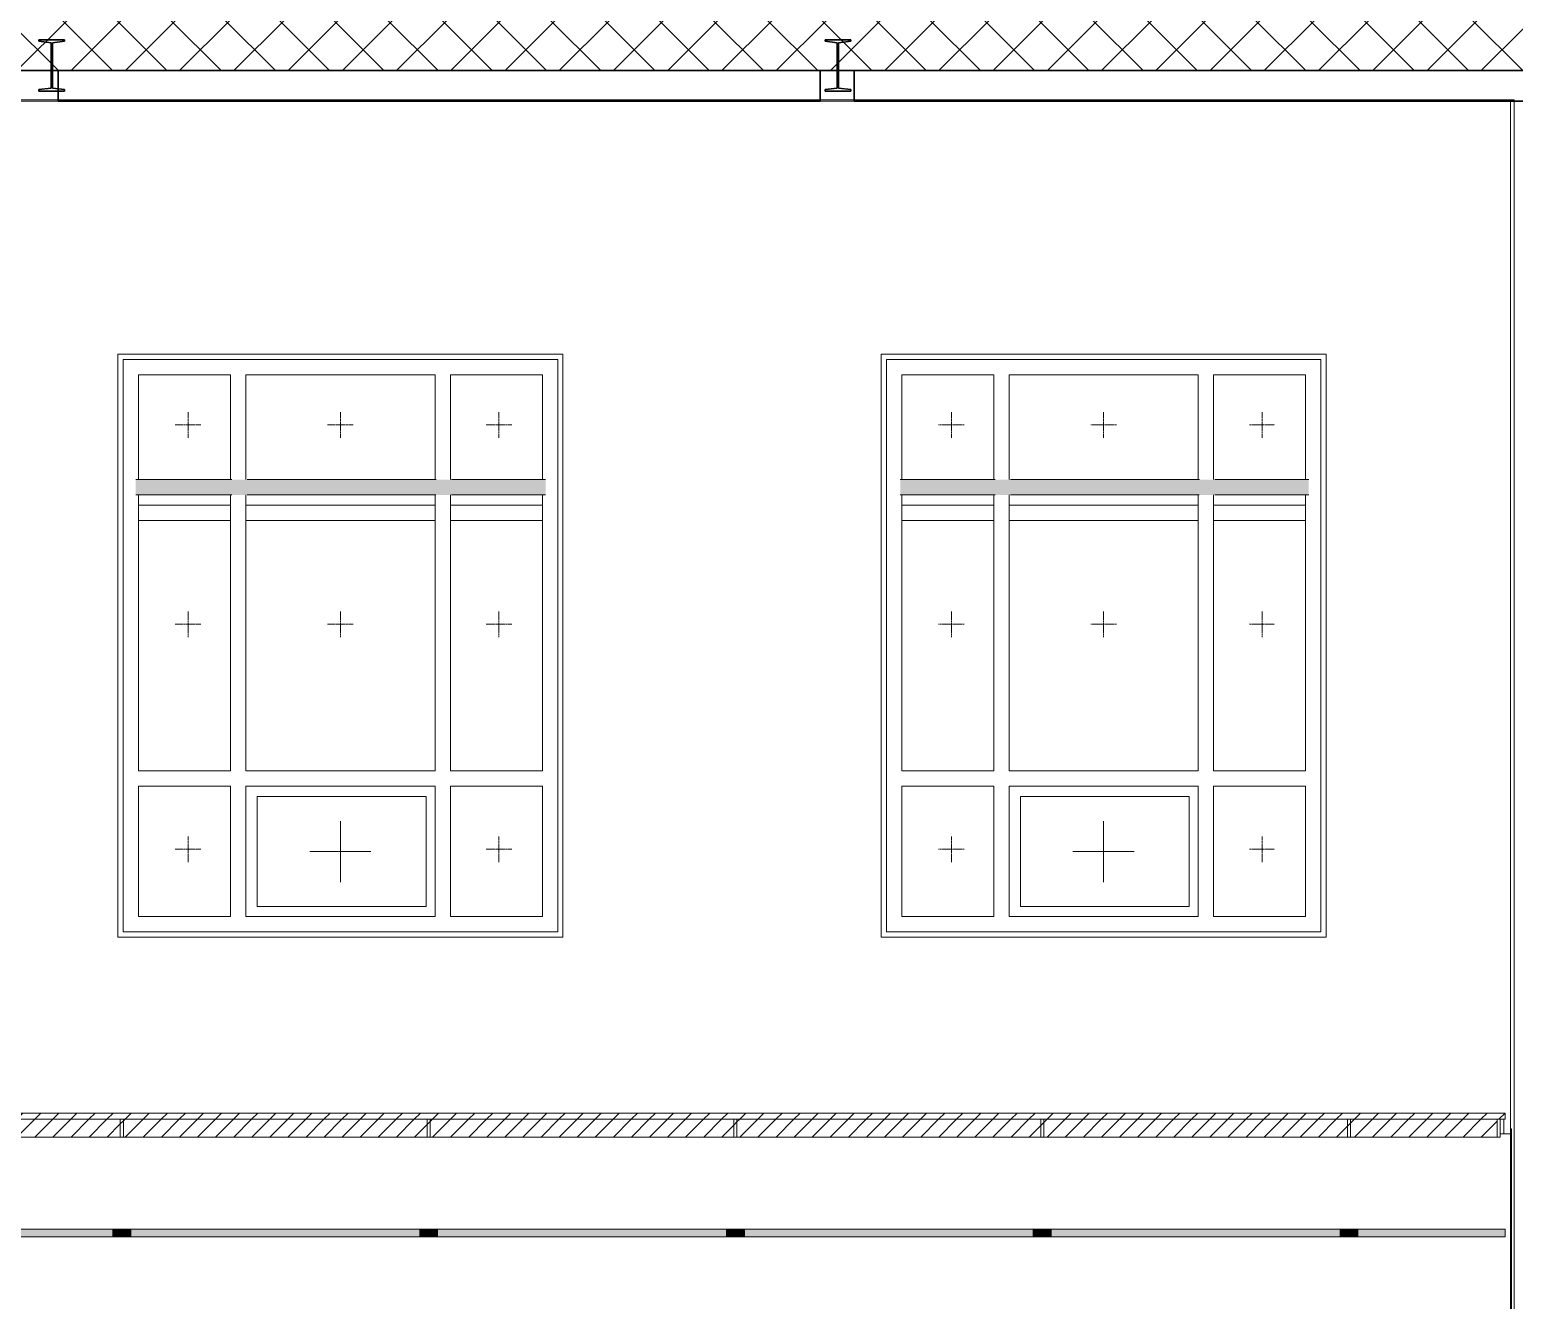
# Model space of a CAD drawing. Header units: millimetres. Extents: x -3929 to 624051, y 52832 to 514950.
# Drawn here: x 520576 to 526383, y 111275 to 116246 of the extents above; entities that cross this region are included whole.
import ezdxf

# ---------------------------------------------------------------- set-up
doc = ezdxf.new("R2010")
doc.units = ezdxf.units.MM
doc.linetypes.add('ADSK_Штриховая_ш2 п1', pattern=[3, 2, -1])
doc.linetypes.add('ADSK_Штриховая_ш3 п1_5', pattern=[4.5, 3, -1.5])
for name, color, linetype, lineweight in [('Каркас', 7, 'Continuous', 18), ('Окна', 7, 'Continuous', 9), ('Окна открывание', 7, 'ADSK_Штриховая_ш2 п1', 9), ('Перекрытие', 7, 'Continuous', 18), ('Потолки', 7, 'Continuous', 9), ('Стены внутренние', 7, 'Continuous', 18), ('Стены наружные', 7, 'Continuous', 18), ('Стены отделка', 7, 'Continuous', 30), ('Узлы', 7, 'Continuous', 18), ('ШТРИХОВКА', 252, 'Continuous', 15)]:
    doc.layers.add(name, color=color, linetype=linetype, lineweight=lineweight)
doc.layers.add('Линии', color=7, linetype='Continuous', lineweight=9, true_color=0x00a600)
pattern_1 = [(45, (492818.013, 121045.933), (-35.35534, 35.35534), [])]

# ---------------------------------------------------------------- blocks, each defined once
blk = doc.blocks.new('окно трехпол с фрамугой - 1700-2240_h___нов_ ок-11-2348880-Разрез 2-2')
at = {"layer": 'Окна'}
for p, q in [((40195.8, 2210), (41895.8, 2210)), ((40195.8, 2210), (40195.8, -30)), ((40195.8, -30), (40195.8, 2210)), ((40195.8, 2210), (41895.8, 2210)), ((41895.8, 2210), (41895.8, -30)), ((41895.8, 2210), (41895.8, -30)), ((40255.8, 2150), (40255.8, 1740)), ((40615.8, 2150), (40255.8, 2150)), ((40615.8, 2150), (40615.8, 1740)), ((40675.8, 2150), (40675.8, 1740)), ((41415.8, 2150), (40675.8, 2150)), ((41415.8, 2150), (41415.8, 1740)), ((41835.8, 2150), (41475.8, 2150)), ((41475.8, 2150), (41475.8, 1740)), ((41835.8, 1740), (41835.8, 2150)), ((40255.8, 1680), (40255.8, 600)), ((40615.8, 1680), (40615.8, 600)), ((40675.8, 1680), (40675.8, 600)), ((41415.8, 1680), (41415.8, 600)), ((41475.8, 1680), (41475.8, 600)), ((41835.8, 600), (41835.8, 1680)), ((40615.8, 600), (40255.8, 600)), ((41415.8, 600), (40675.8, 600)), ((41835.8, 600), (41475.8, 600)), ((40255.8, 540), (40255.8, 30)), ((40615.8, 540), (40255.8, 540)), ((40615.8, 540), (40615.8, 30)), ((40675.8, 540), (40675.8, 30)), ((41415.8, 540), (40675.8, 540)), ((41415.8, 540), (41415.8, 30)), ((41475.8, 540), (41475.8, 30)), ((41835.8, 540), (41475.8, 540)), ((41835.8, 30), (41835.8, 540)), ((40255.8, 30), (40615.8, 30)), ((40675.8, 30), (41415.8, 30)), ((41475.8, 30), (41835.8, 30)), ((41895.8, -30), (40195.8, -30)), ((41895.8, -30), (40195.8, -30))]:
    blk.add_line(p, q, dxfattribs=at)
at = {"layer": 'Окна открывание'}
for p, q in [((41045.8, 165), (41045.8, 405)), ((40925.8, 285), (41165.8, 285))]:
    blk.add_line(p, q, dxfattribs=at)
blk = doc.blocks.new('окно трехпол с фрамугой - 1700-2240_h___нов_ ок-11-V64-Разрез 2-2')
at = {"layer": 'Окна'}
for p, q in [((37210.5, 2210), (38910.5, 2210)), ((37210.5, 2210), (37210.5, -30)), ((37210.5, -30), (37210.5, 2210)), ((37210.5, 2210), (38910.5, 2210)), ((38910.5, 2210), (38910.5, -30)), ((38910.5, 2210), (38910.5, -30)), ((37270.5, 2150), (37270.5, 1740)), ((37630.5, 2150), (37270.5, 2150)), ((37630.5, 2150), (37630.5, 1740)), ((37690.5, 2150), (37690.5, 1740)), ((38430.5, 2150), (37690.5, 2150)), ((38430.5, 2150), (38430.5, 1740)), ((38850.5, 2150), (38490.5, 2150)), ((38490.5, 2150), (38490.5, 1740)), ((38850.5, 1740), (38850.5, 2150)), ((37270.5, 1680), (37270.5, 1640)), ((37630.5, 1680), (37630.5, 1640)), ((37690.5, 1680), (37690.5, 1640)), ((38430.5, 1680), (38430.5, 1640)), ((38490.5, 1680), (38490.5, 1640)), ((38850.5, 1640), (38850.5, 1680)), ((37270.5, 1580), (37270.5, 600)), ((37630.5, 1580), (37630.5, 600)), ((37690.5, 1580), (37690.5, 600)), ((38430.5, 1580), (38430.5, 600)), ((38490.5, 1580), (38490.5, 600)), ((38850.5, 600), (38850.5, 1580)), ((37630.5, 600), (37270.5, 600)), ((38430.5, 600), (37690.5, 600)), ((38850.5, 600), (38490.5, 600)), ((37270.5, 540), (37270.5, 30)), ((37630.5, 540), (37270.5, 540)), ((37630.5, 540), (37630.5, 30)), ((37690.5, 540), (37690.5, 30)), ((38430.5, 540), (37690.5, 540)), ((38430.5, 540), (38430.5, 30)), ((38490.5, 540), (38490.5, 30)), ((38850.5, 540), (38490.5, 540)), ((38850.5, 30), (38850.5, 540)), ((37270.5, 30), (37630.5, 30)), ((37690.5, 30), (38430.5, 30)), ((38490.5, 30), (38850.5, 30)), ((38910.5, -30), (37210.5, -30)), ((38910.5, -30), (37210.5, -30))]:
    blk.add_line(p, q, dxfattribs=at)
at = {"layer": 'Окна открывание'}
for p, q in [((38060.5, 165), (38060.5, 405)), ((37940.5, 285), (38180.5, 285))]:
    blk.add_line(p, q, dxfattribs=at)
blk = doc.blocks.new('Окна 209 - Окна 208-4242491-Разрез 2-2')
at = {"layer": 'Окна'}
for p, q in [((37630.5, 1640), (37270.5, 1640)), ((37270.5, 1640), (37270.5, 1580)), ((37630.5, 1580), (37630.5, 1640)), ((38430.5, 1640), (37690.5, 1640)), ((37690.5, 1640), (37690.5, 1580)), ((38430.5, 1580), (38430.5, 1640)), ((38850.5, 1640), (38490.5, 1640)), ((38490.5, 1640), (38490.5, 1580)), ((38850.5, 1580), (38850.5, 1640)), ((37270.5, 1580), (37630.5, 1580)), ((37690.5, 1580), (38430.5, 1580)), ((38490.5, 1580), (38850.5, 1580))]:
    blk.add_line(p, q, dxfattribs=at)
blk = doc.blocks.new('Окна 215 - Окна 208-4410426-Разрез 2-2')
at = {"layer": 'Окна'}
for p, q in [((40615.8, 1640), (40255.8, 1640)), ((41415.8, 1640), (40675.8, 1640)), ((41835.8, 1640), (41475.8, 1640)), ((40255.8, 1580), (40615.8, 1580)), ((40675.8, 1580), (41415.8, 1580)), ((41475.8, 1580), (41835.8, 1580))]:
    blk.add_line(p, q, dxfattribs=at)

msp = doc.modelspace()

# ---------------------------------------------------------------- hatches: boundary and pattern name
at = {"layer": 'Каркас', "lineweight": 9}
h = msp.add_hatch(dxfattribs=at)
h.set_pattern_fill('FP_7', color=256, style=0, pattern_type=2)
h.set_pattern_definition([(45, (492818, 121045.93), (-251.447, 251.447), []), (45, (492818, 121426.93), (-251.447, 251.447), [])])
h.paths.add_polyline_path([(520612.523, 116005.933), (520687.818, 116005.933), (520687.818, 116014.297), (520665.123, 116017.021), (520665.123, 116085.933), (520659.923, 116085.933), (520659.923, 116017.021), (520612.523, 116011.333)])
at = {"layer": 'Узлы', "lineweight": 5, "true_color": 0xffffff}
for points in [[(522164.916, 114425.933), (522594.003, 114425.933), (522594.003, 114485.933), (520990.772, 114485.933), (520990.772, 114425.933), (522161.577, 114425.933)], [(525188.734, 114425.933), (525579.353, 114425.933), (525579.353, 114485.933), (523981.122, 114485.933), (523981.122, 114425.933), (525150.266, 114425.933)], [(520971.601, 111523.299), (520971.601, 111553.299), (520901.601, 111553.299), (520901.601, 111523.299)], [(522101.601, 111523.299), (522171.601, 111523.299), (522171.601, 111553.299), (522101.601, 111553.299)], [(523301.601, 111523.299), (523371.601, 111523.299), (523371.601, 111553.299), (523301.601, 111553.299)], [(524571.601, 111523.299), (524571.601, 111553.299), (524501.601, 111553.299), (524501.601, 111523.299)], [(525771.601, 111523.299), (525771.601, 111553.299), (525701.601, 111553.299), (525701.601, 111523.299)]]:
    msp.add_hatch(color=7, dxfattribs=at).paths.add_polyline_path(points)
at = {"layer": 'Узлы', "lineweight": 5, "true_color": 0xc29f78}
h = msp.add_hatch(dxfattribs=at)
h.set_pattern_fill('FP_25', color=33, style=0, pattern_type=2)
h.set_pattern_definition(pattern_1)
h.paths.add_polyline_path([(526315.601, 111983.299), (526347.457, 111983.299), (526347.457, 112007.299), (507757.43, 112007.299), (507757.43, 111983.299), (526263.577, 111983.299)])
h = msp.add_hatch(dxfattribs=at)
h.set_pattern_fill('FP_25', color=33, style=0, pattern_type=2)
h.set_pattern_definition(pattern_1)
h.paths.add_polyline_path([(511272.532, 111913.299), (511330.601, 111913.299), (511330.601, 111983.299), (510142.601, 111983.299), (510142.601, 111913.299), (510831.619, 111913.299)])
h.paths.add_polyline_path([(513918.01, 111913.299), (514930.601, 111913.299), (514930.601, 111983.299), (513742.601, 111983.299), (513742.601, 111913.299)])
h.paths.add_polyline_path([(516563.489, 111913.299), (517330.601, 111913.299), (517330.601, 111983.299), (516142.601, 111983.299), (516142.601, 111913.299), (516343.032, 111913.299)])
h.paths.add_polyline_path([(526315.601, 111913.299), (526315.601, 111983.299), (525742.601, 111983.299), (525742.601, 111913.299), (526263.577, 111913.299)])
h.paths.add_polyline_path([(507757.43, 111913.299), (507786.43, 111913.299), (507786.43, 111983.299), (507757.43, 111983.299), (507757.43, 111925.933)])
h.paths.add_polyline_path([(525730.601, 111913.299), (525730.601, 111983.299), (524542.601, 111983.299), (524542.601, 111913.299), (525381.751, 111913.299)])
h.paths.add_polyline_path([(507798.43, 111913.299), (508930.601, 111913.299), (508930.601, 111983.299), (507798.43, 111983.299), (507798.43, 111925.933)])
h.paths.add_polyline_path([(517342.601, 111913.299), (518530.601, 111913.299), (518530.601, 111983.299), (517342.601, 111983.299), (517342.601, 111925.933)])
h.paths.add_polyline_path([(524530.601, 111913.299), (524530.601, 111983.299), (523342.601, 111983.299), (523342.601, 111913.299), (524499.924, 111913.299)])
h.paths.add_polyline_path([(513730.601, 111913.299), (513730.601, 111983.299), (512542.601, 111983.299), (512542.601, 111913.299), (513697.554, 111913.299)])
h.paths.add_polyline_path([(523330.601, 111913.299), (523330.601, 111983.299), (522142.601, 111983.299), (522142.601, 111913.299), (523177.185, 111913.299)])
h.paths.add_polyline_path([(508942.601, 111913.299), (510130.601, 111913.299), (510130.601, 111983.299), (508942.601, 111983.299), (508942.601, 111925.933)])
h.paths.add_polyline_path([(515240.75, 111913.299), (516130.601, 111913.299), (516130.601, 111983.299), (514942.601, 111983.299), (514942.601, 111913.299)])
h.paths.add_polyline_path([(518542.601, 111913.299), (519730.601, 111913.299), (519730.601, 111983.299), (518542.601, 111983.299), (518542.601, 111925.933)])
h.paths.add_polyline_path([(522130.601, 111913.299), (522130.601, 111983.299), (520942.601, 111983.299), (520942.601, 111913.299), (522074.902, 111913.299)])
h.paths.add_polyline_path([(520930.601, 111913.299), (520930.601, 111983.299), (519742.601, 111983.299), (519742.601, 111913.299), (520862.391, 111913.299)])
h.paths.add_polyline_path([(511342.601, 111913.299), (512530.601, 111913.299), (512530.601, 111983.299), (511342.601, 111983.299), (511342.601, 111925.933)])
h = msp.add_hatch(dxfattribs=at)
h.set_pattern_fill('FP_25', color=33, style=0, pattern_type=2)
h.set_pattern_definition(pattern_1)
h.paths.add_polyline_path([(520930.601, 111913.299), (520942.601, 111913.299), (520942.601, 111983.299), (520930.601, 111983.299), (520930.601, 111925.933)])
h = msp.add_hatch(dxfattribs=at)
h.set_pattern_fill('FP_25', color=33, style=0, pattern_type=2)
h.set_pattern_definition(pattern_1)
h.paths.add_polyline_path([(522130.601, 111913.299), (522142.601, 111913.299), (522142.601, 111983.299), (522130.601, 111983.299), (522130.601, 111925.933)])
h = msp.add_hatch(dxfattribs=at)
h.set_pattern_fill('FP_25', color=33, style=0, pattern_type=2)
h.set_pattern_definition(pattern_1)
h.paths.add_polyline_path([(523342.601, 111913.299), (523342.601, 111983.299), (523330.601, 111983.299), (523330.601, 111913.299)])
h = msp.add_hatch(dxfattribs=at)
h.set_pattern_fill('FP_25', color=33, style=0, pattern_type=2)
h.set_pattern_definition(pattern_1)
h.paths.add_polyline_path([(524542.601, 111913.299), (524542.601, 111983.299), (524530.601, 111983.299), (524530.601, 111913.299)])
h = msp.add_hatch(dxfattribs=at)
h.set_pattern_fill('FP_25', color=33, style=0, pattern_type=2)
h.set_pattern_definition(pattern_1)
h.paths.add_polyline_path([(525742.601, 111913.299), (525742.601, 111983.299), (525730.601, 111983.299), (525730.601, 111913.299)])
at = {"layer": 'Узлы', "lineweight": 5}
h = msp.add_hatch(color=256, dxfattribs=at)
h.paths.add_polyline_path([(526263.577, 111523.299), (526347.457, 111523.299), (526347.457, 111553.299), (525771.601, 111553.299), (525771.601, 111523.299), (525822.664, 111523.299)])
h.paths.add_polyline_path([(507827.43, 111523.299), (508901.601, 111523.299), (508901.601, 111553.299), (507827.43, 111553.299)])
h.paths.add_polyline_path([(525701.601, 111523.299), (525701.601, 111553.299), (524571.601, 111553.299), (524571.601, 111523.299), (525381.751, 111523.299)])
h.paths.add_polyline_path([(508971.601, 111523.299), (510101.601, 111523.299), (510101.601, 111553.299), (508971.601, 111553.299)])
h.paths.add_polyline_path([(524501.601, 111523.299), (524501.601, 111553.299), (523371.601, 111553.299), (523371.601, 111523.299), (524499.924, 111523.299)])
h.paths.add_polyline_path([(523301.601, 111523.299), (523301.601, 111553.299), (522171.601, 111553.299), (522171.601, 111523.299), (523177.185, 111523.299)])
h.paths.add_polyline_path([(510171.601, 111523.299), (511301.601, 111523.299), (511301.601, 111553.299), (510171.601, 111553.299)])
h.paths.add_polyline_path([(522101.601, 111523.299), (522101.601, 111553.299), (520971.601, 111553.299), (520972.62, 111523.299), (521854.446, 111523.299)])
h.paths.add_polyline_path([(511371.601, 111523.299), (512501.601, 111523.299), (512501.601, 111553.299), (511371.601, 111553.299)])
h.paths.add_polyline_path([(520901.601, 111523.299), (520901.601, 111553.299), (519771.601, 111553.299), (519771.601, 111523.299), (520752.163, 111523.299)])
h.paths.add_polyline_path([(512571.601, 111523.299), (513701.601, 111523.299), (513701.601, 111553.299), (512571.601, 111553.299)])
h.paths.add_polyline_path([(513771.601, 111523.299), (514901.601, 111523.299), (514901.601, 111553.299), (513771.601, 111553.299)])
h.paths.add_polyline_path([(514971.601, 111523.299), (516101.601, 111523.299), (516101.601, 111553.299), (514971.601, 111553.299)])
h.paths.add_polyline_path([(519701.601, 111523.299), (519701.601, 111553.299), (518571.601, 111553.299), (518571.601, 111523.299), (519649.881, 111523.299)])
h.paths.add_polyline_path([(516171.601, 111523.299), (517301.601, 111523.299), (517301.601, 111553.299), (516171.601, 111553.299)])
h.paths.add_polyline_path([(517371.601, 111523.299), (518501.601, 111523.299), (518501.601, 111553.299), (517371.601, 111553.299)])
at = {"layer": 'ШТРИХОВКА'}
h = msp.add_hatch(dxfattribs=at)
h.set_pattern_fill('FP_15', color=252, style=0, pattern_type=2)
h.set_pattern_definition([(45, (492818.01, 121045.93), (-106.066, 106.066), []), (135, (492818.01, 121045.93), (-106.066, -106.066), [])])
h.paths.add_polyline_path([(513477.097, 116085.933), (526419.991, 116085.933), (526419.991, 116285.933), (501615.563, 116285.933), (501615.563, 116085.933), (513366.869, 116085.933)])

# ---------------------------------------------------------------- linework, layer by layer
at = {"layer": 'Каркас', "lineweight": 30}
for p, q in [((520712.523, 116205.933), (520612.523, 116205.933)), ((520612.523, 116205.933), (520612.523, 116200.533)), ((520612.523, 116200.533), (520659.923, 116194.845)), ((520665.123, 116194.845), (520712.523, 116200.533)), ((520712.523, 116200.533), (520712.523, 116205.933)), ((523787.523, 116205.933), (523687.523, 116205.933)), ((523687.523, 116205.933), (523687.523, 116200.533)), ((523687.523, 116200.533), (523734.923, 116194.845)), ((523740.123, 116194.845), (523787.523, 116200.533)), ((523787.523, 116200.533), (523787.523, 116205.933)), ((520659.923, 116194.845), (520659.923, 116017.021)), ((520665.123, 116017.021), (520665.123, 116194.845)), ((523734.923, 116194.845), (523734.923, 116017.021)), ((523740.123, 116017.021), (523740.123, 116194.845)), ((523667.818, 116085.933), (520687.818, 116085.933)), ((520687.818, 116085.933), (520687.818, 115965.933)), ((523667.818, 115965.933), (523667.818, 116085.933)), ((526420.83, 116085.933), (523800.83, 116085.933)), ((523800.83, 116085.933), (523800.83, 115965.933)), ((520659.923, 116017.021), (520612.523, 116011.333)), ((520612.523, 116011.333), (520612.523, 116005.933)), ((520612.523, 116005.933), (520712.523, 116005.933)), ((520712.523, 116011.333), (520665.123, 116017.021)), ((520687.818, 115965.933), (523667.818, 115965.933)), ((520712.523, 116005.933), (520712.523, 116011.333)), ((523734.923, 116017.021), (523687.523, 116011.333)), ((523687.523, 116011.333), (523687.523, 116005.933)), ((523687.523, 116005.933), (523787.523, 116005.933)), ((523787.523, 116011.333), (523740.123, 116017.021)), ((523787.523, 116005.933), (523787.523, 116011.333)), ((523800.83, 115965.933), (526420.83, 115965.933))]:
    msp.add_line(p, q, dxfattribs=at)
at = {"layer": 'Линии', "color": 7, "linetype": 'ADSK_Штриховая_ш3 п1_5', "lineweight": 5}
for p, q in [((521195.772, 114749.593), (521195.772, 114649.593)), ((521791.577, 114749.593), (521791.577, 114649.593)), ((522411.577, 114749.593), (522411.577, 114649.593)), ((524181.122, 114749.593), (524181.122, 114649.593)), ((524776.927, 114749.593), (524776.927, 114649.593)), ((525396.927, 114749.593), (525396.927, 114649.593)), ((521145.772, 114699.593), (521245.772, 114699.593)), ((521741.577, 114699.593), (521841.577, 114699.593)), ((522361.577, 114699.593), (522461.577, 114699.593)), ((524131.122, 114699.593), (524231.122, 114699.593)), ((524726.927, 114699.593), (524826.927, 114699.593)), ((525346.927, 114699.593), (525446.927, 114699.593)), ((521195.772, 113969.593), (521195.772, 113869.593)), ((521791.577, 113969.593), (521791.577, 113869.593)), ((522411.577, 113969.593), (522411.577, 113869.593)), ((524181.122, 113969.593), (524181.122, 113869.593)), ((524776.927, 113969.593), (524776.927, 113869.593)), ((525396.927, 113969.593), (525396.927, 113869.593)), ((521145.772, 113919.593), (521245.772, 113919.593)), ((521741.577, 113919.593), (521841.577, 113919.593)), ((522361.577, 113919.593), (522461.577, 113919.593)), ((524131.122, 113919.593), (524231.122, 113919.593)), ((524726.927, 113919.593), (524826.927, 113919.593)), ((525346.927, 113919.593), (525446.927, 113919.593)), ((521195.772, 113089.593), (521195.772, 112989.593)), ((522411.577, 113089.593), (522411.577, 112989.593)), ((524181.122, 113089.593), (524181.122, 112989.593)), ((525396.927, 113089.593), (525396.927, 112989.593)), ((521145.772, 113039.593), (521245.772, 113039.593)), ((522361.577, 113039.593), (522461.577, 113039.593)), ((524131.122, 113039.593), (524231.122, 113039.593)), ((525346.927, 113039.593), (525446.927, 113039.593))]:
    msp.add_line(p, q, dxfattribs=at)
at = {"layer": 'Линии', "color": 7}
for p, q in [((521366.577, 114485.933), (520990.772, 114485.933)), ((522166.577, 114485.933), (521426.577, 114485.933)), ((522594.003, 114485.933), (522226.577, 114485.933)), ((524351.927, 114485.933), (523981.122, 114485.933)), ((525151.927, 114485.933), (524411.927, 114485.933)), ((525579.353, 114485.933), (525211.927, 114485.933)), ((520990.772, 114425.933), (521366.577, 114425.933)), ((521426.577, 114425.933), (522164.916, 114425.933)), ((522226.577, 114425.933), (522594.003, 114425.933)), ((523981.122, 114425.933), (524351.927, 114425.933)), ((524411.927, 114425.933), (525150.266, 114425.933)), ((525211.927, 114425.933), (525579.353, 114425.933)), ((522126.577, 113245.933), (521466.577, 113245.933)), ((521466.577, 113245.933), (521466.577, 112815.933)), ((522126.577, 112815.933), (522126.577, 113245.933)), ((525111.927, 113245.933), (524451.927, 113245.933)), ((524451.927, 113245.933), (524451.927, 112815.933)), ((525111.927, 112815.933), (525111.927, 113245.933)), ((521466.577, 112815.933), (522126.577, 112815.933)), ((524451.927, 112815.933), (525111.927, 112815.933)), ((526347.457, 112007.299), (507757.43, 112007.299)), ((520930.601, 111983.299), (519742.601, 111983.299)), ((520942.601, 111983.299), (520930.601, 111983.299)), ((520930.601, 111983.299), (520930.601, 111913.299)), ((522130.601, 111983.299), (520942.601, 111983.299)), ((520942.601, 111913.299), (520942.601, 111983.299)), ((522142.601, 111983.299), (522130.601, 111983.299)), ((522130.601, 111983.299), (522130.601, 111913.299)), ((523330.601, 111983.299), (522142.601, 111983.299)), ((522142.601, 111913.299), (522142.601, 111983.299)), ((523342.601, 111983.299), (523330.601, 111983.299)), ((523330.601, 111983.299), (523330.601, 111913.299)), ((524530.601, 111983.299), (523342.601, 111983.299)), ((523342.601, 111913.299), (523342.601, 111983.299)), ((524542.601, 111983.299), (524530.601, 111983.299)), ((524530.601, 111983.299), (524530.601, 111913.299)), ((525730.601, 111983.299), (524542.601, 111983.299)), ((524542.601, 111913.299), (524542.601, 111983.299)), ((525742.601, 111983.299), (525730.601, 111983.299)), ((525730.601, 111983.299), (525730.601, 111913.299)), ((526315.601, 111983.299), (525742.601, 111983.299)), ((525742.601, 111913.299), (525742.601, 111983.299)), ((526327.601, 111983.299), (526315.601, 111983.299)), ((526315.601, 111983.299), (526315.601, 111913.299)), ((526327.601, 111983.299), (526347.457, 111983.299)), ((526327.601, 111913.299), (526327.601, 111983.299)), ((526347.457, 111983.299), (526347.457, 112007.299)), ((519742.601, 111913.299), (520930.601, 111913.299)), ((520930.601, 111913.299), (520942.601, 111913.299)), ((520942.601, 111913.299), (522130.601, 111913.299)), ((522130.601, 111913.299), (522142.601, 111913.299)), ((522142.601, 111913.299), (523330.601, 111913.299)), ((523330.601, 111913.299), (523342.601, 111913.299)), ((523342.601, 111913.299), (524530.601, 111913.299)), ((524530.601, 111913.299), (524542.601, 111913.299)), ((524542.601, 111913.299), (525730.601, 111913.299)), ((525730.601, 111913.299), (525742.601, 111913.299)), ((525742.601, 111913.299), (526315.601, 111913.299)), ((526315.601, 111913.299), (526327.601, 111913.299)), ((520901.601, 111553.299), (519771.601, 111553.299)), ((520971.601, 111553.299), (520901.601, 111553.299)), ((520901.601, 111553.299), (520901.601, 111523.299)), ((520971.601, 111523.299), (520971.601, 111553.299)), ((522101.601, 111553.299), (520972.62, 111553.299)), ((522171.601, 111553.299), (522101.601, 111553.299)), ((522101.601, 111553.299), (522101.601, 111523.299)), ((523301.601, 111553.299), (522171.601, 111553.299)), ((522171.601, 111523.299), (522171.601, 111553.299)), ((523371.601, 111553.299), (523301.601, 111553.299)), ((523301.601, 111553.299), (523301.601, 111523.299)), ((524501.601, 111553.299), (523371.601, 111553.299)), ((523371.601, 111523.299), (523371.601, 111553.299)), ((524571.601, 111553.299), (524501.601, 111553.299)), ((524501.601, 111553.299), (524501.601, 111523.299)), ((525701.601, 111553.299), (524571.601, 111553.299)), ((524571.601, 111523.299), (524571.601, 111553.299)), ((525771.601, 111553.299), (525701.601, 111553.299)), ((525701.601, 111553.299), (525701.601, 111523.299)), ((526347.457, 111553.299), (525771.601, 111553.299)), ((525771.601, 111523.299), (525771.601, 111553.299)), ((526347.457, 111523.299), (526347.457, 111553.299)), ((519771.601, 111523.299), (520901.601, 111523.299)), ((520901.601, 111523.299), (520971.601, 111523.299)), ((520972.62, 111523.299), (522101.601, 111523.299)), ((522101.601, 111523.299), (522171.601, 111523.299)), ((522171.601, 111523.299), (523301.601, 111523.299)), ((523301.601, 111523.299), (523371.601, 111523.299)), ((523371.601, 111523.299), (524501.601, 111523.299)), ((524501.601, 111523.299), (524571.601, 111523.299)), ((524571.601, 111523.299), (525701.601, 111523.299)), ((525701.601, 111523.299), (525771.601, 111523.299)), ((525771.601, 111523.299), (526347.457, 111523.299))]:
    msp.add_line(p, q, dxfattribs=at)
at = {"layer": 'Перекрытие', "lineweight": 30}
msp.add_line((501615.563, 116085.933), (526419.991, 116085.933), dxfattribs=at)
at = {"layer": 'Потолки'}
for p, q in [((526382.134, 115970.933), (504131.564, 115970.933)), ((504131.564, 115965.933), (526382.134, 115965.933)), ((526382.134, 115965.933), (526382.134, 115970.933))]:
    msp.add_line(p, q, dxfattribs=at)
at = {"layer": 'Стены внутренние'}
for p, q in [((526342.43, 111925.933), (526342.43, 111983.299)), ((526368.287, 111925.933), (526327.601, 111925.933)), ((526368.287, 109995.933), (526368.287, 111925.933))]:
    msp.add_line(p, q, dxfattribs=at)
at = {"layer": 'Стены наружные'}
for p, q in [((526368.059, 111925.933), (526368.059, 115965.933)), ((520921.577, 112695.933), (520921.577, 114975.933)), ((520921.577, 114975.933), (522661.577, 114975.933)), ((522661.577, 114975.933), (522661.577, 112695.933)), ((523906.927, 112695.933), (523906.927, 114975.933)), ((523906.927, 114975.933), (525646.927, 114975.933)), ((525646.927, 114975.933), (525646.927, 112695.933)), ((522661.577, 112695.933), (520921.577, 112695.933)), ((525646.927, 112695.933), (523906.927, 112695.933)), ((526368.921, 109845.933), (526368.921, 111945.933)), ((526368.921, 111945.933), (526371.786, 111945.933)), ((526371.786, 111945.933), (526371.786, 109845.933))]:
    msp.add_line(p, q, dxfattribs=at)
at = {"layer": 'Стены отделка', "lineweight": 9}
for p, q in [((526414.134, 115965.933), (526382.134, 115965.933)), ((526382.134, 115965.933), (526382.134, 109845.933))]:
    msp.add_line(p, q, dxfattribs=at)

# ---------------------------------------------------------------- block references
at = {"layer": 'Окна'}
for name in ['окно трехпол с фрамугой - 1700-2240_h___нов_ ок-11-V64-Разрез 2-2', 'окно трехпол с фрамугой - 1700-2240_h___нов_ ок-11-2348880-Разрез 2-2', 'Окна 209 - Окна 208-4242491-Разрез 2-2', 'Окна 215 - Окна 208-4410426-Разрез 2-2']:
    msp.add_blockref(name, (483731.112, 112745.933), dxfattribs=at)

doc.saveas('drawing.dxf')
